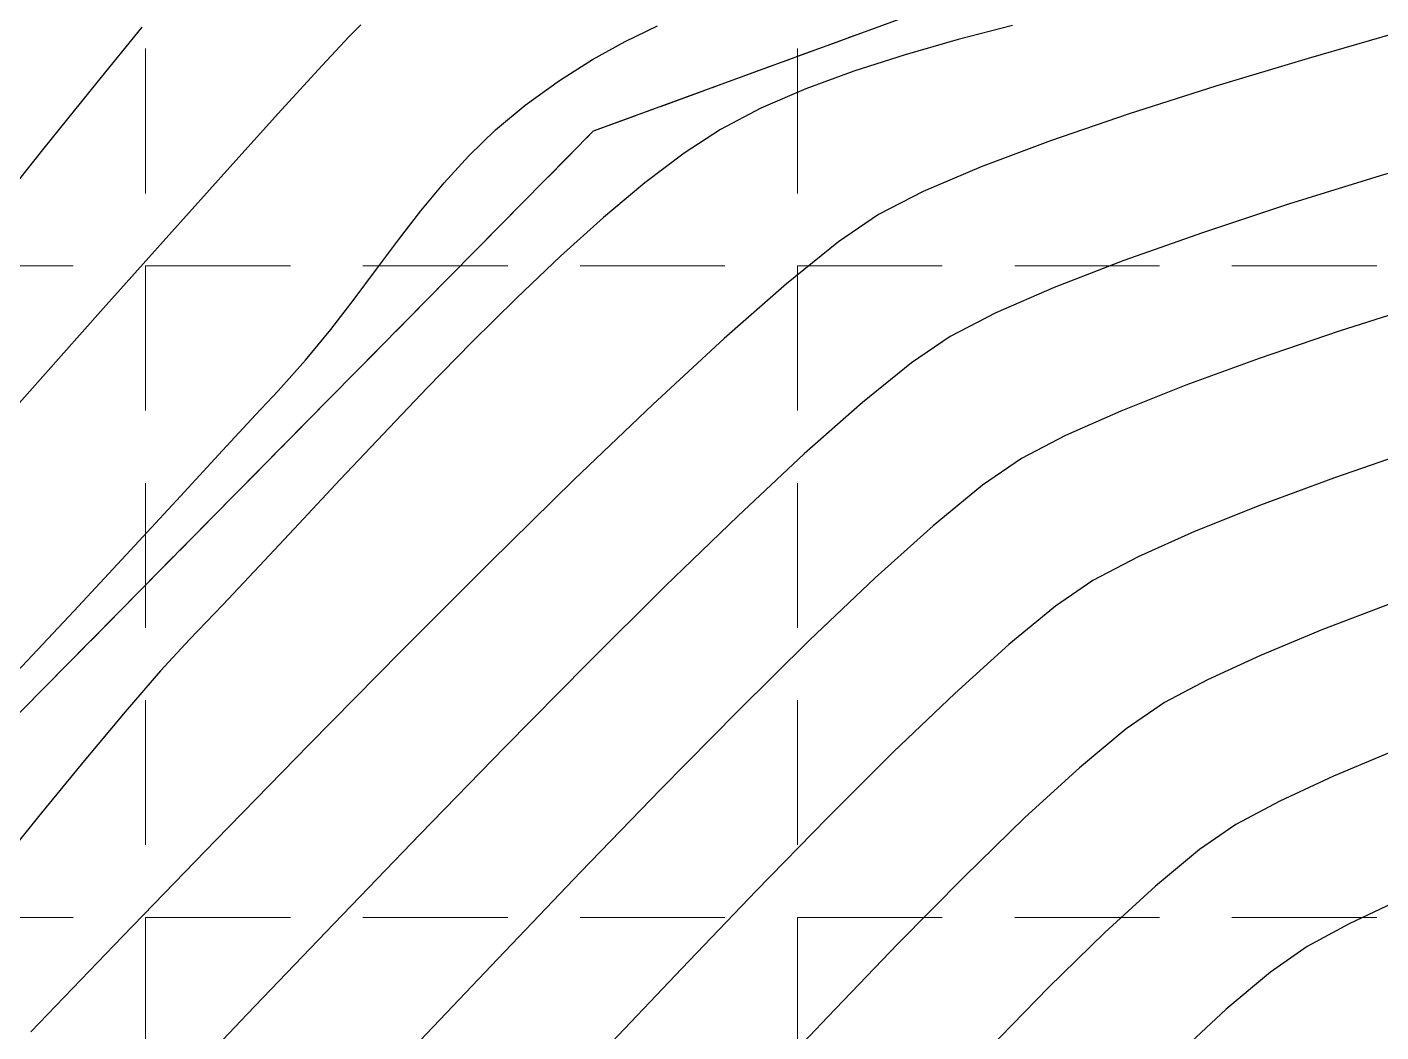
# Model space of a CAD drawing. Header units: inches. Extents: x 2547543 to 2548696, y 7125653 to 7126375.
# Drawn here: x 2548332.31 to 2548369.7, y 7125831.21 to 7125858.97 of the extents above; entities that cross this region are included whole.
import ezdxf

# ---------------------------------------------------------------- set-up
doc = ezdxf.new("R2010")
doc.units = ezdxf.units.IN
doc.header["$MEASUREMENT"] = 0
doc.linetypes.add('CENTER', pattern=[2, 1.25, -0.25, 0.25, -0.25])
doc.linetypes.add('HIDDEN', pattern=[0.375, 0.25, -0.125])
for name, color, linetype in [('CONT-MJR', 6, 'Continuous'), ('CONT-MNR', 14, 'Continuous'), ('GRID', 254, 'HIDDEN'), ('V-AREA', 6, 'Continuous'), ('V-CREEK-CNTR-E', 2, 'CENTER')]:
    doc.layers.add(name, color=color, linetype=linetype)

msp = doc.modelspace()

# ---------------------------------------------------------------- linework, layer by layer
at = {"layer": 'CONT-MJR', "color": 35, "elevation": 560}
for points in [[(2548370.625449496, 7125847.283861731), (2548368.410101313, 7125846.522055425)], [(2548361.744813981, 7125843.683438228), (2548360.708839152, 7125842.973014029)], [(2548359.425474474, 7125841.919385482), (2548357.925933442, 7125840.56436023)], [(2548357.925933442, 7125840.56436023), (2548356.241429554, 7125838.94974592)], [(2548356.241429554, 7125838.94974592), (2548354.403176305, 7125837.117350196)], [(2548350.390275715, 7125832.966445083), (2548348.278055364, 7125830.731550986)]]:
    msp.add_lwpolyline(points, dxfattribs=at)
at = {"layer": 'CONT-MJR', "color": 35, "extrusion": (0.3464359887987228, -0.9380736142036249, 0), "elevation": -5801722.071227986}
msp.add_lwpolyline([(4859206.850682296, 560), (4859204.673268151, 560)], dxfattribs=at)
at = {"layer": 'CONT-MJR', "color": 35, "extrusion": (0.3732711801255705, -0.9277222785336482, 0), "elevation": -5659574.150710345}
msp.add_lwpolyline([(5024049.1121302, 560), (5024047.147141046, 560)], dxfattribs=at)
at = {"layer": 'CONT-MJR', "color": 35, "extrusion": (0.4097755969740463, -0.9121863626061091, 0), "elevation": -5455841.059729037}
msp.add_lwpolyline([(5244580.787351795, 560.0000000000005), (5244579.080993725, 560.0000000000005)], dxfattribs=at)
at = {"layer": 'CONT-MJR', "color": 35, "extrusion": (-0.4642128234830281, 0.8857236897102364, 0), "elevation": 5128546.358777056}
msp.add_lwpolyline([(-5565053.786954517, 560), (-5565052.383320617, 560)], dxfattribs=at)
at = {"layer": 'CONT-MJR', "color": 35, "extrusion": (0.6345366346235327, -0.7728927864333069, 0), "elevation": -3890484.403105379}
msp.add_lwpolyline([(6491218.028043922, 560), (6491216.367574708, 560)], dxfattribs=at)
at = {"layer": 'CONT-MJR', "color": 35, "extrusion": (0.7155318308532278, -0.698580130719324, 0), "elevation": -3154539.533155484}
msp.add_lwpolyline([(6878993.031029541, 560), (6878990.224208927, 560)], dxfattribs=at)
at = {"layer": 'CONT-MJR', "color": 35, "extrusion": (0.7221821230046865, -0.6917029573541261, 0), "elevation": -3088586.641492454}
msp.add_lwpolyline([(6908853.647964847, 560.0000000000009), (6908850.681212347, 560.0000000000009)], dxfattribs=at)
at = {"layer": 'CONT-MNR', "color": 35}
for points, elevation in [([(2548334.246631682, 7125857.440117433), (2548335.494830933, 7125858.972499824)], 558), ([(2548341.206515776, 7125858.713010771), (2548341.530754262, 7125859.029649611)], 557), ([(2548348.824166284, 7125858.570469659), (2548349.721654835, 7125859.006048808)], 556), ([(2548358.021460676, 7125858.625663192), (2548356.555433381, 7125858.206675654)], 556), ([(2548347.012197241, 7125857.49601679), (2548347.925734012, 7125858.073915092)], 556), ([(2548356.555433381, 7125858.206675654), (2548355.144993261, 7125857.754610466)], 556), ([(2548344.506719843, 7125855.416437733), (2548345.248752664, 7125856.133938314)], 556), ([(2548331.142427119, 7125853.577124058), (2548332.784690807, 7125855.624331748)], 558), ([(2548350.453071798, 7125855.491256424), (2548349.370057574, 7125854.672990741)], 556), ([(2548336.227607053, 7125853.221975907), (2548337.912633069, 7125855.100876869)], 557), ([(2548358.657282069, 7125855.107417802), (2548357.05929136, 7125854.427621648)], 557), ([(2548357.05929136, 7125854.427621648), (2548355.826052177, 7125853.797431705)], 557), ([(2548355.826052177, 7125853.797431705), (2548354.717951085, 7125853.03940348)], 557), ([(2548340.698660937, 7125850.614589244), (2548341.346535209, 7125851.452720833)], 556), ([(2548359.060387534, 7125851.077020731), (2548357.798972778, 7125850.426100546)], 558), ([(2548351.560575162, 7125850.367145942), (2548349.593625951, 7125848.547680434)], 557), ([(2548343.361921914, 7125849.002816362), (2548342.145218198, 7125847.729701752)], 556), ([(2548337.710196977, 7125847.274385534), (2548338.619516931, 7125848.258911693)], 556), ([(2548349.593625951, 7125848.547680434), (2548347.422719654, 7125846.469166307)], 557), ([(2548362.511079078, 7125848.365486514), (2548360.983057031, 7125847.686401167)], 559), ([(2548342.145218198, 7125847.729701752), (2548340.958001063, 7125846.469123716)], 556), ([(2548359.77189338, 7125847.054769387), (2548358.691745609, 7125846.312581927)], 559), ([(2548340.958001063, 7125846.469123716), (2548339.815061412, 7125845.246323605)], 556), ([(2548358.691745609, 7125846.312581927), (2548357.332187679, 7125845.197303013)], 559), ([(2548339.815061412, 7125845.246323605), (2548338.731190149, 7125844.08654277)], 556), ([(2548355.728985726, 7125843.754677291), (2548353.917905884, 7125842.030449413)], 559), ([(2548342.633687044, 7125841.724519803), (2548340.09788635, 7125839.153151235)], 557), ([(2548366.36779536, 7125841.614205425), (2548364.906110863, 7125840.941894171)], 561), ([(2548347.775166715, 7125841.380168965), (2548345.506534039, 7125839.082828956)], 558), ([(2548368.389309475, 7125838.281166315), (2548366.9079334, 7125837.590117502)], 562), ([(2548349.815177065, 7125837.920165773), (2548347.595060358, 7125835.625599311)], 559), ([(2548359.865602624, 7125837.134519545), (2548358.18499919, 7125835.498714897)], 561), ([(2548365.690655184, 7125836.940775911), (2548364.684194558, 7125836.249137253)], 562), ([(2548337.522779813, 7125836.512261659), (2548334.949530241, 7125833.849232979)], 557), ([(2548364.684194558, 7125836.249137253), (2548363.469029488, 7125835.240741582)], 562), ([(2548363.469029488, 7125835.240741582), (2548362.072259567, 7125833.95607591)], 562), ([(2548370.202830241, 7125834.853871277), (2548368.821241748, 7125834.193805925)], 563), ([(2548368.821241748, 7125834.193805925), (2548367.663575785, 7125833.569444753)], 563), ([(2548356.359138517, 7125833.649239347), (2548354.419834097, 7125831.630873002)], 561), ([(2548338.393676451, 7125831.703029087), (2548336.040100809, 7125829.224830089)], 558)]:
    msp.add_lwpolyline(points, dxfattribs=dict(at, elevation=elevation))
at = {"layer": 'CONT-MNR', "color": 35, "extrusion": (0.7314628023310054, -0.6818813451078367, 0), "elevation": -2994973.324062578}
msp.add_lwpolyline([(6949965.815329027, 557.0000000000009), (6949966.912926375, 557.0000000000009)], dxfattribs=at)
at = {"layer": 'CONT-MNR', "color": 35, "extrusion": (0.25243970938676, -0.9676126255504981, 0), "elevation": -6251764.015728674}
msp.add_lwpolyline([(4264674.626923731, 556.0000000000005), (4264673.076581791, 556.0000000000005)], dxfattribs=at)
at = {"layer": 'CONT-MNR', "color": 35, "extrusion": (-0.2765960484626476, 0.9609862777245306, 0), "elevation": 6142983.426623789}
msp.add_lwpolyline([(-4419933.348245841, 557), (-4419930.574258004, 557)], dxfattribs=at)
at = {"layer": 'CONT-MNR', "color": 35, "extrusion": (0.4837253056617774, -0.8752198744672222, 0), "elevation": -5003992.229614969}
msp.add_lwpolyline([(5677322.626566752, 556), (5677323.65308854, 556)], dxfattribs=at)
at = {"layer": 'CONT-MNR', "color": 35, "extrusion": (-0.2891648478726239, 0.9572793169993816, 0), "elevation": 6084538.228179093}
msp.add_lwpolyline([(-4500047.35651332, 557.0000000000009), (-4500044.689572364, 557.0000000000009)], dxfattribs=at)
at = {"layer": 'CONT-MNR', "color": 35, "extrusion": (0.7391234871248088, -0.6735699449800762, 0), "elevation": -2916225.434720996}
msp.add_lwpolyline([(6983372.831681451, 557.0000000000009), (6983374.48945529, 557.0000000000009)], dxfattribs=at)
at = {"layer": 'CONT-MNR', "color": 35, "extrusion": (-0.3453084760743745, 0.938489241468006, 0), "elevation": 5807572.207319373}
msp.add_lwpolyline([(-4852222.968983122, 556.0000000000009), (-4852221.548222121, 556.0000000000009)], dxfattribs=at)
at = {"layer": 'CONT-MNR', "color": 35, "extrusion": (0.7789163747144848, -0.6271278029250852, 0), "elevation": -2483884.047431101}
msp.add_lwpolyline([(7148575.970028419, 558.0000000000009), (7148578.30119739, 558.0000000000009)], dxfattribs=at)
at = {"layer": 'CONT-MNR', "color": 35, "extrusion": (-0.5847539361320453, 0.8112107211927615, 0), "elevation": 4290416.05244795}
msp.add_lwpolyline([(-6234118.474509843, 556.0000000000005), (-6234119.636725802, 556.0000000000005)], dxfattribs=at)
at = {"layer": 'CONT-MNR', "color": 35, "extrusion": (0.3972998866460478, -0.9176888361917875, 0), "elevation": -5526858.978985437}
msp.add_lwpolyline([(5169698.126841405, 556.0000000000005), (5169696.78127238, 556.0000000000005)], dxfattribs=at)
at = {"layer": 'CONT-MNR', "color": 35, "extrusion": (0.3046459383617366, -0.9524656698483663, 0), "elevation": -6010785.394042118}
msp.add_lwpolyline([(4598093.801249724, 557.0000000000009), (4598091.292128686, 557.0000000000009)], dxfattribs=at)
at = {"layer": 'CONT-MNR', "color": 35, "extrusion": (0.7425383299288664, -0.6698035746294955, 0), "elevation": -2880684.64111818}
msp.add_lwpolyline([(6998106.389165701, 557), (6998108.522365604, 557)], dxfattribs=at)
at = {"layer": 'CONT-MNR', "color": 35, "extrusion": (-0.6394096105764121, 0.7688662756959244, 0), "elevation": 3849394.023726921}
msp.add_lwpolyline([(-6515677.616220901, 556.0000000000009), (-6515678.683561943, 556.0000000000009)], dxfattribs=at)
at = {"layer": 'CONT-MNR', "color": 35, "extrusion": (0.4640796690600087, -0.8857934639435724, 0), "elevation": -5129398.695419814}
msp.add_lwpolyline([(5564279.289118712, 556), (5564278.030614962, 556)], dxfattribs=at)
at = {"layer": 'CONT-MNR', "color": 35, "extrusion": (0.3246117034918586, -0.9458473671560935, 0), "elevation": -5912744.306248751}
msp.add_lwpolyline([(4723498.634794205, 557.0000000000009), (4723496.333897657, 557.0000000000009)], dxfattribs=at)
at = {"layer": 'CONT-MNR', "color": 35, "extrusion": (0.5439858366253821, -0.8390943984743212, 0), "elevation": -4592998.873821818}
msp.add_lwpolyline([(6014672.254049288, 556.0000000000005), (6014671.051604744, 556.0000000000005)], dxfattribs=at)
at = {"layer": 'CONT-MNR', "color": 35, "extrusion": (0.351797143371683, -0.9360762628736633, 0), "elevation": -5773838.522812536}
msp.add_lwpolyline([(4892315.562175803, 557), (4892313.519240447, 557)], dxfattribs=at)
at = {"layer": 'CONT-MNR', "color": 35, "extrusion": (0.7393714832579991, -0.6732977125647067, 0), "elevation": -2913648.894168527}
msp.add_lwpolyline([(6984447.803902242, 556), (6984448.815934921, 556)], dxfattribs=at)
at = {"layer": 'CONT-MNR', "color": 35, "extrusion": (-0.283384883782435, 0.9590062604819721, 0), "elevation": 6111569.97982155}
msp.add_lwpolyline([(-4463264.763111908, 558.0000000000005), (-4463262.024273093, 558.0000000000005)], dxfattribs=at)
at = {"layer": 'CONT-MNR', "color": 35, "extrusion": (0.7715902363650624, -0.636119884256189, 0), "elevation": -2566620.632223955}
msp.add_lwpolyline([(7119291.062802038, 556.0000000000009), (7119292.066923975, 556.0000000000009)], dxfattribs=at)
at = {"layer": 'CONT-MNR', "color": 35, "extrusion": (0.6422741187392669, -0.7664750200741692, 0), "elevation": -3825050.757632698}
msp.add_lwpolyline([(6529998.16493009, 556), (6529996.674636167, 556)], dxfattribs=at)
at = {"layer": 'CONT-MNR', "color": 35, "extrusion": (0.2971348866389759, -0.9548355141813919, 0), "elevation": -6046809.756706507}
msp.add_lwpolyline([(4550613.945587264, 558.0000000000009), (4550611.299218611, 558.0000000000009)], dxfattribs=at)
at = {"layer": 'CONT-MNR', "color": 35, "extrusion": (0.7921542692298141, -0.6103209104569327, 0), "elevation": -2330376.701291357}
msp.add_lwpolyline([(7200081.711225601, 556), (7200082.717353258, 556)], dxfattribs=at)
at = {"layer": 'CONT-MNR', "color": 35, "extrusion": (0.313380199371485, -0.9496277431930306, 0), "elevation": -5968300.919304777}
msp.add_lwpolyline([(4653101.714663331, 558), (4653099.212623145, 558)], dxfattribs=at)
at = {"layer": 'CONT-MNR', "color": 35, "extrusion": (0.6699252141360766, -0.7424285874511649, 0), "elevation": -3583234.776423241}
msp.add_lwpolyline([(6665755.651556469, 556), (6665754.053098351, 556)], dxfattribs=at)
at = {"layer": 'CONT-MNR', "color": 35, "extrusion": (0.7457176603964181, -0.6662620888005656, 0), "elevation": -2847346.522605344}
msp.add_lwpolyline([(7011731.581429731, 557.0000000000009), (7011734.410991782, 557.0000000000009)], dxfattribs=at)
at = {"layer": 'CONT-MNR', "color": 35, "extrusion": (0.8018286219280774, -0.5975540653839787, 0), "elevation": -2214748.473954573}
msp.add_lwpolyline([(7236484.416136941, 556.0000000000005), (7236485.432539945, 556.0000000000005)], dxfattribs=at)
at = {"layer": 'CONT-MNR', "color": 35, "extrusion": (0.3336375229812063, -0.942701439088201, 0), "elevation": -5867322.042535687}
msp.add_lwpolyline([(4779799.179365519, 558.0000000000009), (4779796.873180886, 558.0000000000009)], dxfattribs=at)
at = {"layer": 'CONT-MNR', "color": 35, "extrusion": (0.6282526798295267, -0.7780093638813214, 0), "elevation": -3942969.709589096}
msp.add_lwpolyline([(6459480.101133703, 557), (6459478.255980323, 557)], dxfattribs=at)
at = {"layer": 'CONT-MNR', "color": 35, "extrusion": (-0.6898994340510701, 0.7239052223157485, 0), "elevation": 3400338.761761835}
msp.add_lwpolyline([(-6760883.438177733, 556), (-6760881.757822354, 556)], dxfattribs=at)
at = {"layer": 'CONT-MNR', "color": 35, "extrusion": (0.3604669118062779, -0.9327720008087964, 0), "elevation": -5728195.318716739}
msp.add_lwpolyline([(4945675.332078173, 558.0000000000009), (4945673.272671193, 558.0000000000009)], dxfattribs=at)
at = {"layer": 'CONT-MNR', "color": 35, "extrusion": (0.8013392610365326, -0.5982101543115295, 0), "elevation": -2220670.7256318}
msp.add_lwpolyline([(7234668.207528695, 556), (7234669.241658453, 556)], dxfattribs=at)
at = {"layer": 'CONT-MNR', "color": 35, "extrusion": (0.6600930068230996, -0.7511838805134463, 0), "elevation": -3670674.88668846}
msp.add_lwpolyline([(6618006.901360437, 557.0000000000009), (6618004.609206201, 557.0000000000009)], dxfattribs=at)
at = {"layer": 'CONT-MNR', "color": 35, "extrusion": (0.398683733495874, -0.9170884802710102, 0), "elevation": -5519046.630379146}
msp.add_lwpolyline([(5178033.412511274, 558), (5178031.649597884, 558)], dxfattribs=at)
at = {"layer": 'CONT-MNR', "color": 35, "extrusion": (-0.7045546370492972, 0.7096497469965963, 0), "elevation": 3261409.836410068}
msp.add_lwpolyline([(-6828984.676872743, 556.0000000000009), (-6828982.94178558, 556.0000000000009)], dxfattribs=at)
at = {"layer": 'CONT-MNR', "color": 35, "extrusion": (0.3047945196725316, -0.9524181333729376, 0), "elevation": -6010060.530758199}
msp.add_lwpolyline([(4599035.079633912, 559), (4599032.616248256, 559)], dxfattribs=at)
at = {"layer": 'CONT-MNR', "color": 35, "extrusion": (0.7465878751889694, -0.6652868138035054, 0), "elevation": -2838179.259942009}
msp.add_lwpolyline([(7015444.225239824, 557.0000000000009), (7015447.275708575, 557.0000000000009)], dxfattribs=at)
at = {"layer": 'CONT-MNR', "color": 35, "extrusion": (0.7716573114855462, -0.6360385158391736, 0), "elevation": -2565869.716717108}
msp.add_lwpolyline([(7119556.470275542, 556.0000000000005), (7119557.563130429, 556.0000000000005)], dxfattribs=at)
at = {"layer": 'CONT-MNR', "color": 35, "extrusion": (0.3217231913934647, -0.9468337700566051, 0), "elevation": -5927126.697684491}
msp.add_lwpolyline([(4705432.78543946, 559), (4705430.452371262, 559)], dxfattribs=at)
at = {"layer": 'CONT-MNR', "color": 35, "extrusion": (0.7152906701854594, -0.6988270581092553, 0), "elevation": -3156929.863957137}
msp.add_lwpolyline([(6877906.365623656, 556), (6877904.603529046, 556)], dxfattribs=at)
at = {"layer": 'CONT-MNR', "color": 35, "extrusion": (0.5642288742452632, -0.8256184212261273, 0), "elevation": -4445376.326602113}
msp.add_lwpolyline([(6124581.706666034, 558), (6124580.417998605, 558)], dxfattribs=at)
at = {"layer": 'CONT-MNR', "color": 35, "extrusion": (0.7430764354132892, -0.6692065534149227, 0), "elevation": -2875053.959521872}
msp.add_lwpolyline([(7000415.741929198, 556), (7000416.878047039, 556)], dxfattribs=at)
at = {"layer": 'CONT-MNR', "color": 35, "extrusion": (-0.3423555837841121, 0.9395704626327075, 0), "elevation": 5822790.565553674}
msp.add_lwpolyline([(-4833944.213807832, 559.0000000000009), (-4833942.056487887, 559.0000000000009)], dxfattribs=at)
at = {"layer": 'CONT-MNR', "color": 35, "extrusion": (0.6293903443937212, -0.7770893091427478, 0), "elevation": -3933510.496553195}
msp.add_lwpolyline([(6465241.770819734, 558), (6465240.027775585, 558)], dxfattribs=at)
at = {"layer": 'CONT-MNR', "color": 35, "extrusion": (0.3690528826065217, -0.9294083977669972, 0), "elevation": -5682342.78145727}
msp.add_lwpolyline([(4998286.335315701, 559), (4998284.398651257, 559)], dxfattribs=at)
at = {"layer": 'CONT-MNR', "color": 35, "extrusion": (0.7472312731004688, -0.6645640860749645, 0), "elevation": -2831389.619711989}
msp.add_lwpolyline([(7018184.044554381, 557.0000000000009), (7018187.231073488, 557.0000000000009)], dxfattribs=at)
at = {"layer": 'CONT-MNR', "color": 35, "extrusion": (0.7309755584687724, -0.6824036436899107, 0), "elevation": -2999931.570693818}
msp.add_lwpolyline([(6947816.469935777, 556.0000000000009), (6947817.383982332, 556.0000000000009)], dxfattribs=at)
at = {"layer": 'CONT-MNR', "color": 35, "extrusion": (0.6626349600727672, -0.7489425276276961, 0), "elevation": -3648221.697605839}
msp.add_lwpolyline([(6630408.12381589, 558), (6630405.975259363, 558)], dxfattribs=at)
at = {"layer": 'CONT-MNR', "color": 35, "extrusion": (0.4624050541646478, -0.8866688028136487, 0), "elevation": -5139891.838732173}
msp.add_lwpolyline([(5554580.167383552, 559.0000000000005), (5554578.801412798, 559.0000000000005)], dxfattribs=at)
at = {"layer": 'CONT-MNR', "color": 35, "extrusion": (0.7349422984133395, -0.6781296468986724, 0), "elevation": -2959367.122167379}
msp.add_lwpolyline([(6965188.212321975, 556.0000000000009), (6965189.925573783, 556.0000000000009)], dxfattribs=at)
at = {"layer": 'CONT-MNR', "color": 35, "extrusion": (0.682540861313138, -0.7308474345839354, 0), "elevation": -3468551.551401494}
msp.add_lwpolyline([(6726139.68684173, 558), (6726137.185798919, 558)], dxfattribs=at)
at = {"layer": 'CONT-MNR', "color": 35, "extrusion": (-0.7004205068755712, 0.7137304207809613, 0), "elevation": 3301018.605342241}
msp.add_lwpolyline([(-6809922.074164741, 557.0000000000009), (-6809918.804442022, 557.0000000000009)], dxfattribs=at)
at = {"layer": 'CONT-MNR', "color": 35, "extrusion": (0.7338253199909912, -0.6793382071841091, 0), "elevation": -2970825.573598973}
msp.add_lwpolyline([(6960306.581259302, 556.0000000000009), (6960308.614428282, 556.0000000000009)], dxfattribs=at)
at = {"layer": 'CONT-MNR', "color": 35, "extrusion": (-0.6956566812401628, 0.7183744022763636, 0), "elevation": 3346246.925419227}
msp.add_lwpolyline([(-6787812.815704268, 558), (-6787810.016736133, 558)], dxfattribs=at)
at = {"layer": 'CONT-MNR', "color": 35, "extrusion": (0.6688991403674365, -0.7433531731389222, 0), "elevation": -3592425.609862552}
msp.add_lwpolyline([(6660801.236040961, 559), (6660799.079324597, 559)], dxfattribs=at)
at = {"layer": 'CONT-MNR', "color": 35, "extrusion": (0.7317797875697448, -0.6815411524657768, 0), "elevation": -2991736.121374043}
msp.add_lwpolyline([(6951341.978215992, 556), (6951344.278190874, 556)], dxfattribs=at)
at = {"layer": 'CONT-MNR', "color": 35, "extrusion": (-0.7069819947282387, 0.7072315456270886, 0), "elevation": 3237987.69831106}
msp.add_lwpolyline([(-6840113.567879917, 557), (-6840110.096128616, 557)], dxfattribs=at)
at = {"layer": 'CONT-MNR', "color": 35, "extrusion": (0.7276838055578685, -0.6859127343393023, 0), "elevation": -3033322.376113141}
msp.add_lwpolyline([(6933299.329840861, 556), (6933297.857332885, 556)], dxfattribs=at)
at = {"layer": 'CONT-MNR', "color": 35, "extrusion": (0.704843731233725, -0.7093626114622341, 0), "elevation": -3258618.49597264}
msp.add_lwpolyline([(6830310.300922355, 558), (6830307.259284207, 558)], dxfattribs=at)
at = {"layer": 'CONT-MNR', "color": 35, "extrusion": (0.7207614908905738, -0.6931831455316821, 0), "elevation": -3102770.580509235}
msp.add_lwpolyline([(6902497.992803171, 556), (6902496.66362807, 556)], dxfattribs=at)
at = {"layer": 'CONT-MNR', "color": 35, "extrusion": (0.3561149116386147, -0.9344421703394072, 0), "elevation": -5751175.692190692}
msp.add_lwpolyline([(4918923.310857442, 561), (4918921.290239893, 561)], dxfattribs=at)
at = {"layer": 'CONT-MNR', "color": 35, "extrusion": (0.7289629008329915, -0.684553204074855, 0), "elevation": -3020377.894884525}
msp.add_lwpolyline([(6938942.484650698, 556), (6938944.998350608, 556)], dxfattribs=at)
at = {"layer": 'CONT-MNR', "color": 35, "extrusion": (0.3827631729878702, -0.9238464988320613, 0), "elevation": -5607763.029642561}
msp.add_lwpolyline([(5081810.927749522, 561), (5081809.093091397, 561)], dxfattribs=at)
at = {"layer": 'CONT-MNR', "color": 35, "extrusion": (0.7347773608242524, -0.6783083590964707, 0), "elevation": -2961058.044606816}
msp.add_lwpolyline([(6964465.57340472, 556.0000000000009), (6964464.389955956, 556.0000000000009)], dxfattribs=at)
at = {"layer": 'CONT-MNR', "color": 35, "extrusion": (-0.7029513173889709, 0.7112379667742088, 0), "elevation": 3276800.653525756}
msp.add_lwpolyline([(-6821606.102002584, 559.0000000000009), (-6821603.313636819, 559.0000000000009)], dxfattribs=at)
at = {"layer": 'CONT-MNR', "color": 35, "extrusion": (0.7571108031877039, -0.65328648516288, 0), "elevation": -2725843.029630735}
msp.add_lwpolyline([(7059844.811347399, 556), (7059843.316459592, 556)], dxfattribs=at)
at = {"layer": 'CONT-MNR', "color": 35, "extrusion": (0.4682632611384608, -0.8835889984987216, 0), "elevation": -5103008.99980318}
msp.add_lwpolyline([(5588476.713005113, 561.0000000000009), (5588475.368062744, 561.0000000000009)], dxfattribs=at)
at = {"layer": 'CONT-MNR', "color": 35, "extrusion": (0.7683348368692219, -0.6400481063585349, 0), "elevation": -2602905.861573339}
msp.add_lwpolyline([(7106088.160931642, 556.0000000000009), (7106086.39741301, 556.0000000000009)], dxfattribs=at)
at = {"layer": 'CONT-MNR', "color": 35, "extrusion": (0.7121661629991249, -0.7020109374355245, 0), "elevation": -3187567.648495003}
msp.add_lwpolyline([(6863753.11166097, 559), (6863750.092424221, 559)], dxfattribs=at)
at = {"layer": 'CONT-MNR', "color": 35, "extrusion": (0.5673350993142651, -0.8234870278796583, 0), "elevation": -4422260.876872292}
msp.add_lwpolyline([(6141283.78504047, 561.0000000000009), (6141282.505177234, 561.0000000000009)], dxfattribs=at)
at = {"layer": 'CONT-MNR', "color": 35, "extrusion": (0.63851605462942, -0.7696085030588473, 0), "elevation": -3856936.262971497}
msp.add_lwpolyline([(6511204.553297852, 561.0000000000009), (6511202.871080884, 561.0000000000009)], dxfattribs=at)
at = {"layer": 'CONT-MNR', "color": 35, "extrusion": (0.7159677245034937, -0.6981333808587651, 0), "elevation": -3150256.918300533}
msp.add_lwpolyline([(6880952.131774945, 557.0000000000009), (6880948.443215413, 557.0000000000009)], dxfattribs=at)
at = {"layer": 'CONT-MNR', "color": 35, "extrusion": (0.7165329044965002, -0.6975532931424017, 0), "elevation": -3144679.11117273}
msp.add_lwpolyline([(6883504.975141568, 558), (6883501.61520911, 558)], dxfattribs=at)
at = {"layer": 'CONT-MNR', "color": 35, "extrusion": (0.3883369452812812, -0.9215174534047651, 0), "elevation": -5576958.750478752}
msp.add_lwpolyline([(5115594.069183959, 562.0000000000009), (5115592.219130213, 562.0000000000009)], dxfattribs=at)
at = {"layer": 'CONT-MNR', "color": 35, "extrusion": (0.7739775885666781, -0.6332129913358616, 0), "elevation": -2539820.319027943}
msp.add_lwpolyline([(7128877.580570718, 556), (7128875.592008432, 556)], dxfattribs=at)
at = {"layer": 'CONT-MNR', "color": 35, "extrusion": (0.6754888353306532, -0.7373702145758518, 0), "elevation": -3532991.419293953}
msp.add_lwpolyline([(6692510.126715668, 561), (6692508.087668423, 561)], dxfattribs=at)
at = {"layer": 'CONT-MNR', "color": 35, "extrusion": (-0.4706596430044448, 0.882314853352775, 0), "elevation": 5087818.889207941}
msp.add_lwpolyline([(-5602306.150934679, 562.0000000000005), (-5602304.771293148, 562.0000000000005)], dxfattribs=at)
at = {"layer": 'CONT-MNR', "color": 35, "extrusion": (0.7762200857957064, -0.6304620356590126, 0), "elevation": -2514502.827968881}
msp.add_lwpolyline([(7137844.911975698, 556.0000000000005), (7137842.742249279, 556.0000000000005)], dxfattribs=at)
at = {"layer": 'CONT-MNR', "color": 35, "extrusion": (0.7202912189741223, -0.6936717954975343, 0), "elevation": -3107442.717897033}
msp.add_lwpolyline([(6900391.362366432, 558), (6900387.927136373, 558)], dxfattribs=at)
at = {"layer": 'CONT-MNR', "color": 35, "extrusion": (0.723276835640302, -0.6905581938013274, 0), "elevation": -3077643.394272183}
msp.add_lwpolyline([(6913734.154999239, 559), (6913730.846183153, 559)], dxfattribs=at)
at = {"layer": 'CONT-MNR', "color": 35, "extrusion": (0.7116354149149378, -0.7025489564712516, 0), "elevation": -3192746.359274176}
msp.add_lwpolyline([(6861343.285329724, 561.0000000000009), (6861340.686420914, 561.0000000000009)], dxfattribs=at)
at = {"layer": 'CONT-MNR', "color": 35, "extrusion": (0.7230932026777895, -0.6907504761063703, 0), "elevation": -3079485.470930929}
msp.add_lwpolyline([(6912909.881106943, 558), (6912906.426598382, 558)], dxfattribs=at)
at = {"layer": 'CONT-MNR', "color": 35, "extrusion": (0.7216667253055498, -0.6922406644995397, 0), "elevation": -3093743.420897178}
msp.add_lwpolyline([(6906538.257877621, 557), (6906534.602747366, 557)], dxfattribs=at)
at = {"layer": 'CONT-MNR', "color": 35, "extrusion": (0.6999753084012283, -0.714167044625139, 0), "elevation": -3305245.249452312}
msp.add_lwpolyline([(6807864.03080059, 562), (6807861.858654466, 562)], dxfattribs=at)
at = {"layer": 'CONT-MNR', "color": 35, "extrusion": (0.568224803433313, -0.8228733637463136, 0), "elevation": -4415612.924074243}
msp.add_lwpolyline([(6146059.250685191, 563.0000000000009), (6146058.010505127, 563.0000000000009)], dxfattribs=at)
at = {"layer": 'CONT-MNR', "color": 35, "extrusion": (0.7264493972692223, -0.6872199598434141, 0), "elevation": -3045770.913249168}
msp.add_lwpolyline([(6927831.018419613, 559), (6927827.65126293, 559)], dxfattribs=at)
at = {"layer": 'CONT-MNR', "color": 35, "extrusion": (0.6430878979568587, -0.765792371012815, 0), "elevation": -3818084.697221285}
msp.add_lwpolyline([(6534056.61198236, 563), (6534055.021405255, 563)], dxfattribs=at)
at = {"layer": 'CONT-MNR', "color": 35, "extrusion": (0.714785082025856, -0.6993441831553976, 0), "elevation": -3161879.379972702}
msp.add_lwpolyline([(6875619.828935625, 562), (6875617.428571285, 562)], dxfattribs=at)
at = {"layer": 'CONT-MNR', "color": 35, "extrusion": (-0.6828087298200296, 0.7305971793550519, 0), "elevation": 3466066.48525308}
msp.add_lwpolyline([(-6727408.78033377, 563), (-6727406.879350163, 563)], dxfattribs=at)
at = {"layer": 'CONT-MNR', "color": 35, "extrusion": (0.7274394230156975, -0.6861719069173478, 0), "elevation": -3035772.009724465}
msp.add_lwpolyline([(6932220.061828079, 561.0000000000009), (6932217.116597217, 561.0000000000009)], dxfattribs=at)
at = {"layer": 'GRID', "color": 252, "linetype": 'HIDDEN', "lineweight": 0, "ltscale": 16}
for p, q in [((2548335.583313591, 7126356.376313465), (2548335.583313591, 7125726.296813901)), ((2548353.58331359, 7126356.376313465), (2548353.58331359, 7125726.296813901)), ((2547561.583313602, 7125852.376313472), (2548677.583313586, 7125852.376313472)), ((2547561.583313602, 7125834.376313472), (2548677.583313586, 7125834.376313472))]:
    msp.add_line(p, q, dxfattribs=at)
at = {"layer": 'V-AREA', "color": 5}
for p, q in [((2548347.9528, 7125856.102900001), (2548394.5172, 7125873.148000001)), ((2548313.0079, 7125820.6569), (2548347.9528, 7125856.102900001))]:
    msp.add_line(p, q, dxfattribs=at)
at = {"layer": 'V-CREEK-CNTR-E', "color": 5}
for p, q in [((2548347.9528, 7125856.1029), (2548394.5172, 7125873.148)), ((2548313.0079, 7125820.6569), (2548347.9528, 7125856.1029))]:
    msp.add_line(p, q, dxfattribs=at)

doc.saveas('drawing.dxf')
